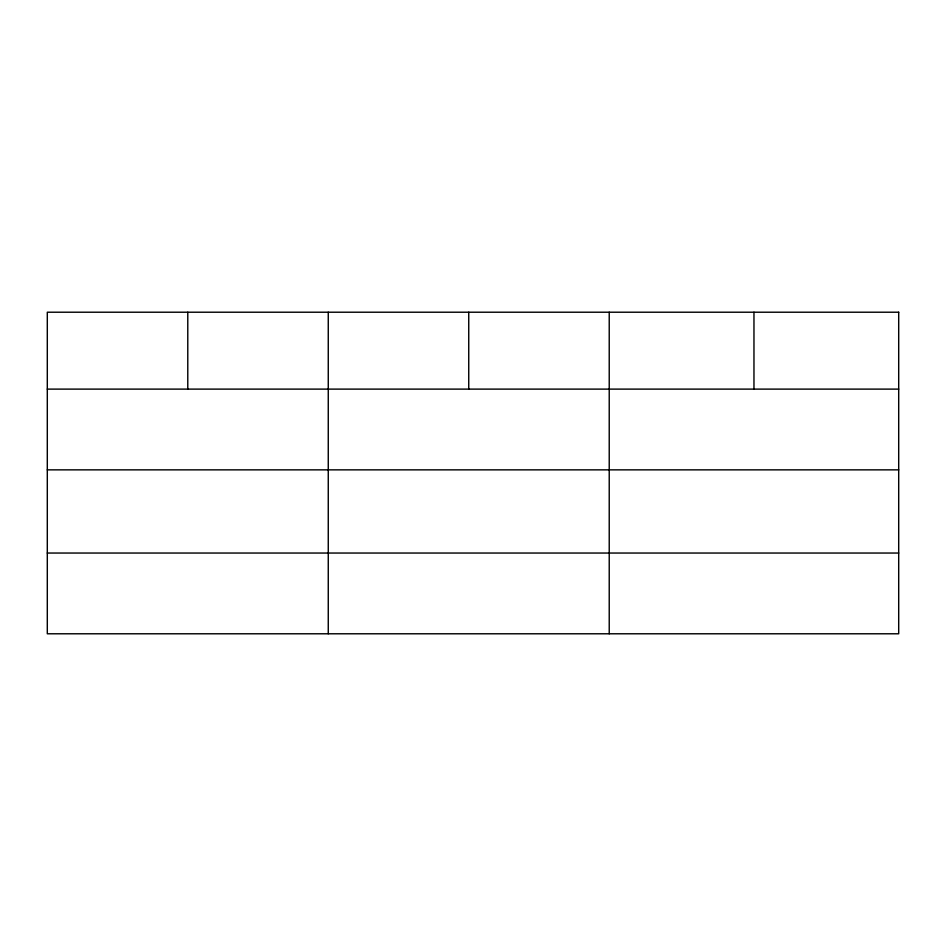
<?xml version="1.0" encoding="UTF-8"?>
<svg xmlns="http://www.w3.org/2000/svg" width="946" height="946" viewBox="0 0 946 946"><rect width="100%" height="100%" fill="white"/><g stroke="black" fill="none" stroke-linecap="round" stroke-linejoin="round"><path stroke-width="1.42" d="M47.3 389.113L898.7 389.113M47.3 469.855L898.7 469.855M47.3 553.043L898.7 553.043M753.962 312.215L753.962 389.113M609.224 312.215L609.224 633.785M468.743 312.215L468.743 389.113M328.262 312.215L328.262 633.785M187.781 312.215L187.781 389.113M898.7 312.215L47.3 312.215L47.3 633.785L898.7 633.785L898.7 312.215"/></g></svg>
